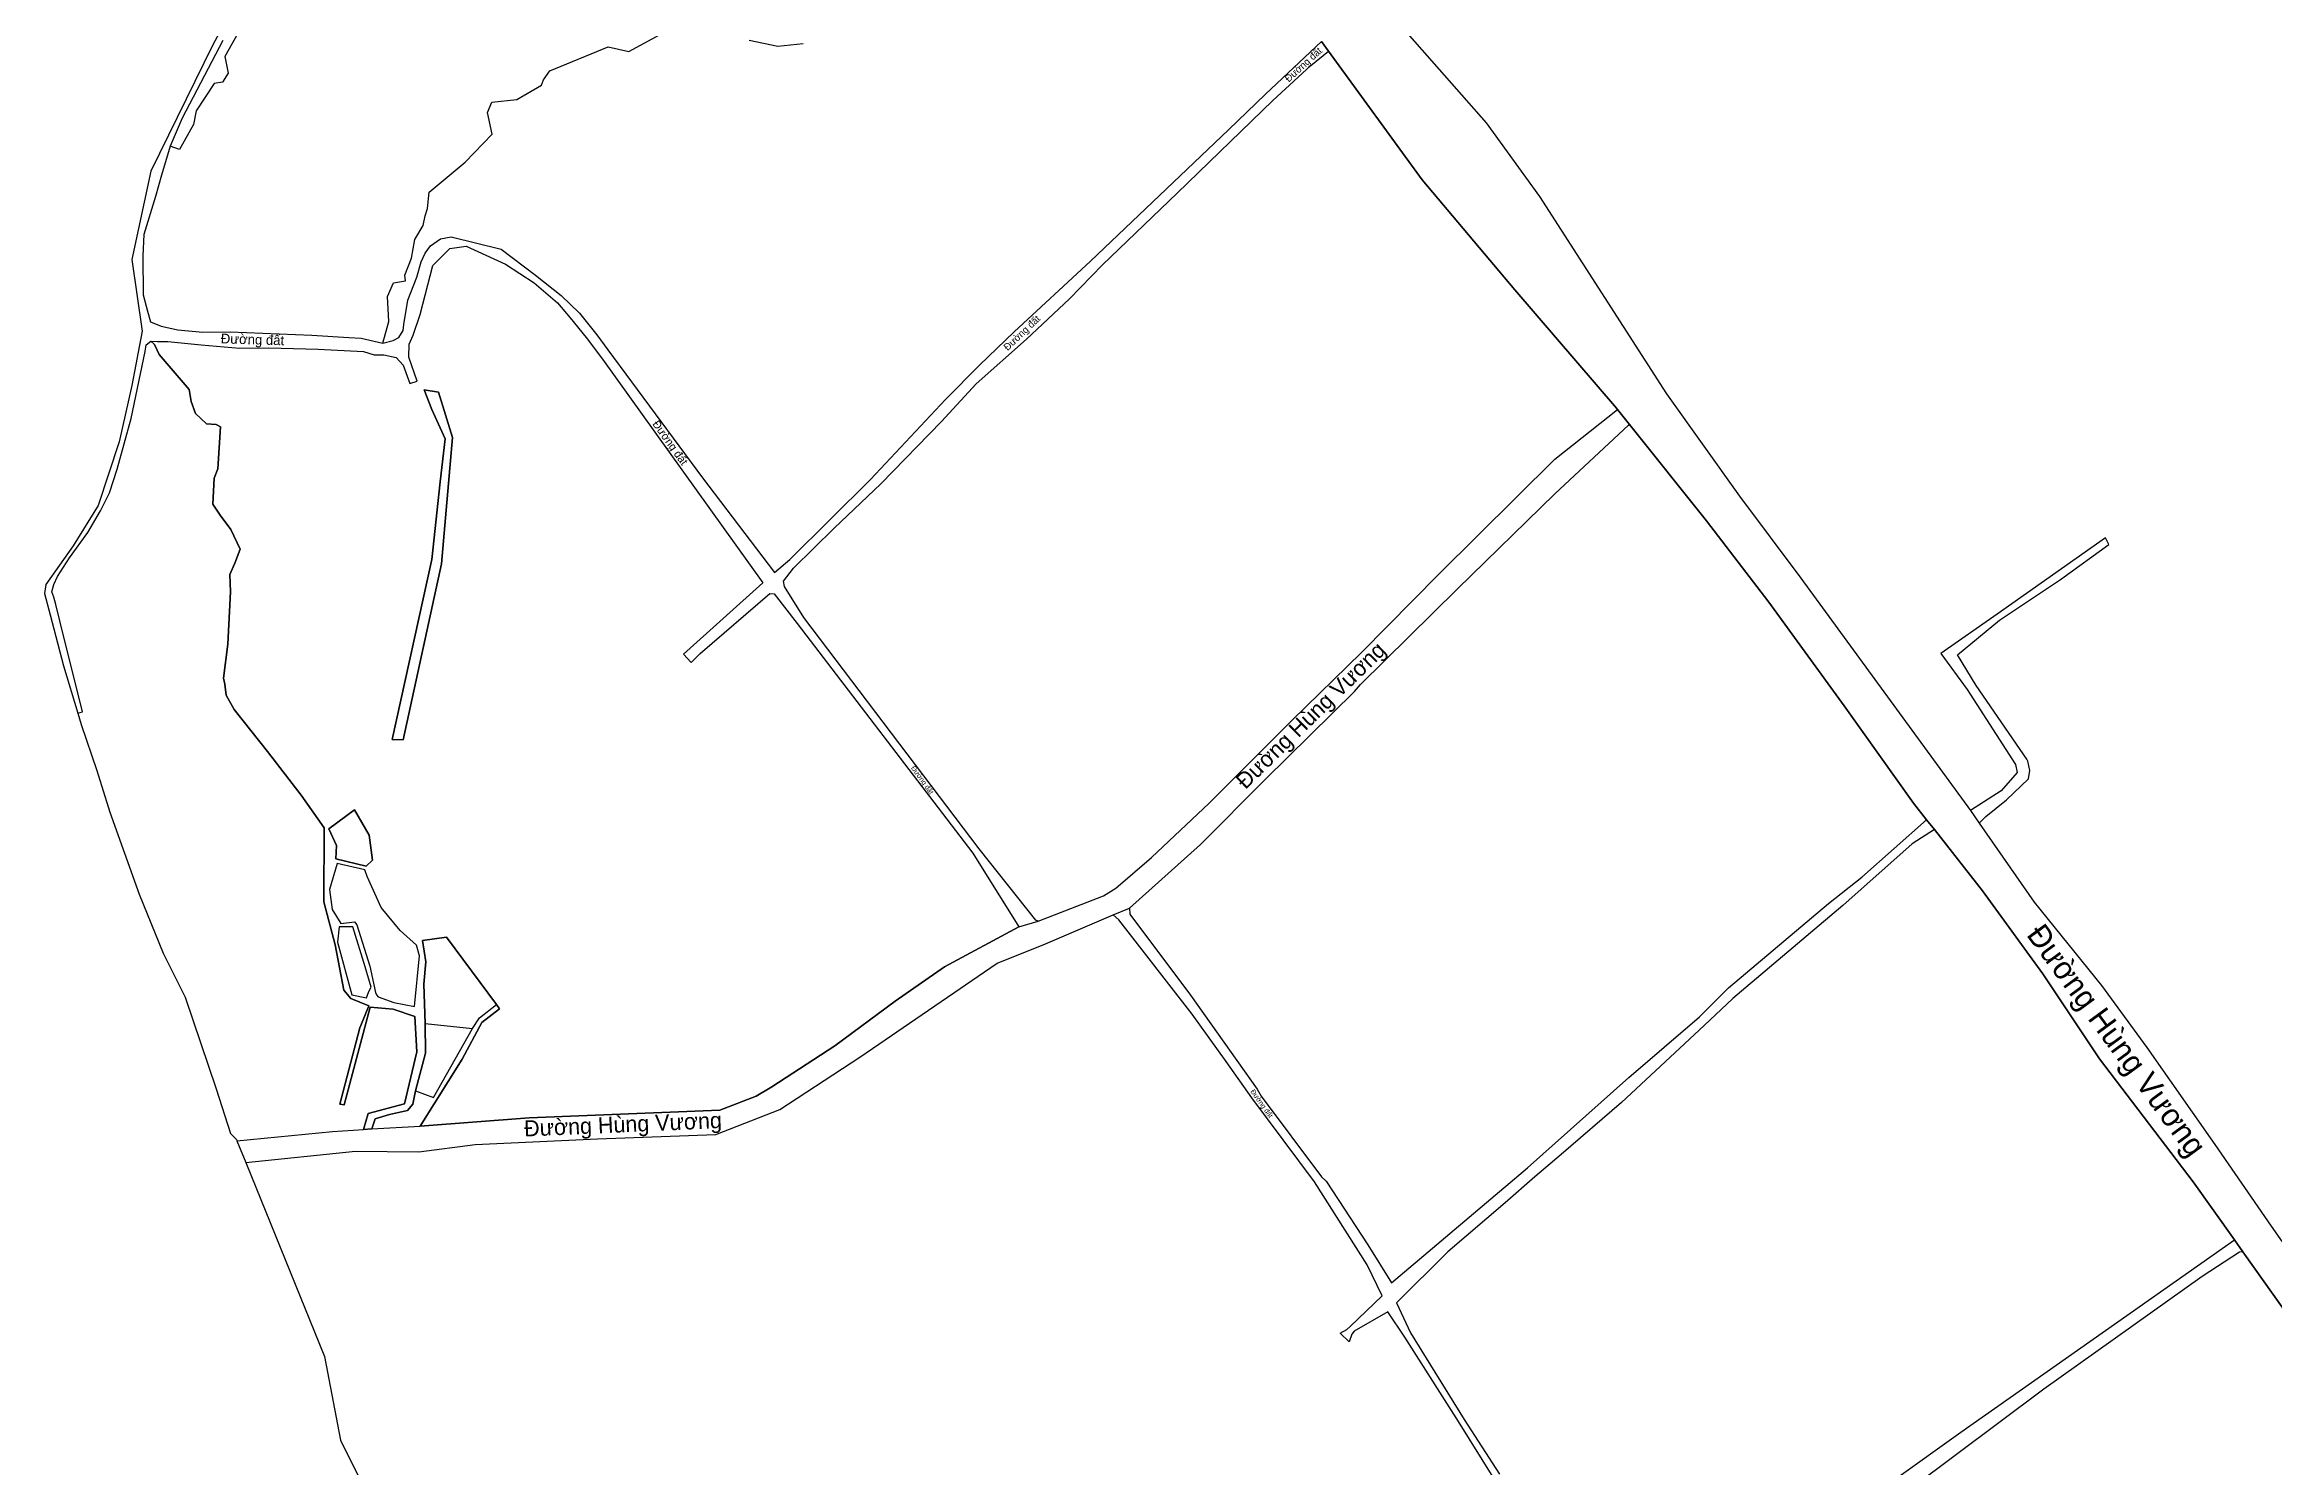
# Model space of a CAD drawing. Extents: x 548434 to 553028, y 1835329 to 1842282.
# Drawn here: x 548434 to 549302, y 1841110 to 1841664 of the extents above; entities that cross this region are included whole.
import ezdxf

# ---------------------------------------------------------------- set-up
doc = ezdxf.new("R2010")
doc.units = 0
for name, color, linetype in [('Level 30', 7, 'Continuous'), ('Level 31', 7, 'Continuous'), ('Level 5', 7, 'Continuous')]:
    doc.layers.add(name, color=color, linetype=linetype)

msp = doc.modelspace()

# ---------------------------------------------------------------- linework, layer by layer
at = {"layer": 'Level 30'}
for p, q in [((548931.4389, 1841664.8667), (548934.1616, 1841661.127)), ((549046.7111, 1841521.5357), (549051.4123, 1841515.6521)), ((549167.1353, 1841361.6834), (549170.1582, 1841357.8449)), ((549184.2718, 1841365.2475), (549187.6704, 1841360.3578)), ((548850.36, 1841324.58), (548856.61, 1841327.19)), ((548813.6, 1841319.88), (548821.11, 1841322.13)), ((548582.32, 1841282.25), (548600.82, 1841280.38)), ((548558.2801, 1841240.9904), (548561.57, 1841241.19)), ((548561.57, 1841241.19), (548580.43, 1841242.34)), ((548509.02, 1841236.51), (548512.4329, 1841228.1203)), ((549287.0119, 1841197.9668), (549290.2562, 1841193.3895))]:
    msp.add_line(p, q, dxfattribs=at)
for points in [[(548928.9079, 1841956.7056), (548908.43, 1841916.84), (548896.91, 1841859.88), (548911.19, 1841820), (548915.34, 1841786.81), (548920.33, 1841787.95), (548922.59, 1841778.01), (548921.48, 1841719.64), (548939.51, 1841695.81), (548965.71, 1841667.06), (548995.62, 1841633.22), (549016.37, 1841604.45), (549065.87, 1841527.65), (549094.23, 1841487.71), (549118.19, 1841455.78), (549184.2718, 1841365.2475)], [(548511.79, 1841686.29), (548499.52, 1841663.25), (548475.52, 1841614.29), (548468.02, 1841579.93), (548472.12, 1841552.06), (548468.03, 1841530.89), (548463.11, 1841508.85), (548454.97, 1841484.06), (548445.24, 1841468.36), (548434.6, 1841453.32), (548434.09, 1841449.81), (548436.32, 1841441.46), (548441.42, 1841421.64), (548447.0001, 1841403.1149)], [(548503.57, 1841665.18), (548487.7, 1841634.95), (548482.98, 1841624.13), (548479.64, 1841612.81), (548477.32, 1841604.44), (548472.79, 1841589.7), (548472.3, 1841581.32), (548472.49, 1841566.21), (548474.15, 1841559.73), (548475.33, 1841555.62), (548479.44, 1841553.99), (548485.99, 1841552.56), (548495.67, 1841551.62), (548506.34, 1841551.7), (548538.22, 1841550.49), (548552.61, 1841549.55), (548557.46, 1841549.28), (548565.9, 1841547.33), (548569.92, 1841548.4), (548572.07, 1841549.55), (548573.74, 1841552.31), (548574.05, 1841554.59), (548575.63, 1841564.04), (548579.04, 1841573.08), (548580.81, 1841579), (548582.31, 1841582.45), (548584.45, 1841585.24), (548588.25, 1841587.92), (548592.47, 1841588.79), (548611.98, 1841584), (548625.26, 1841573.88), (548635.34, 1841565.9), (548642.42, 1841559.01), (548649.21, 1841550.55), (548653.44, 1841544.68), (548690.36, 1841494.88), (548718.4, 1841458.04), (548724.41, 1841463.05), (548755.73, 1841494.17), (548784.94, 1841525.38), (548798.26, 1841538.75), (548811.81, 1841551.71), (548841.43, 1841579.23), (548895.29, 1841630.46), (548909.68, 1841644.34), (548931.4389, 1841664.8667)], [(549373.5, 1841076.01), (549335.81, 1841128.05), (549306.26, 1841170.81), (549290.2562, 1841193.3895), (549287.0119, 1841197.9668), (549270.97, 1841220.6), (549234.48, 1841268.48), (549234.5, 1841268.49), (549212.36, 1841301.58), (549188.96, 1841333.97), (549170.1582, 1841357.8449), (549167.1353, 1841361.6834), (549162.09, 1841368.09), (549135.01, 1841405.98), (549105.64, 1841446.41), (549081.37, 1841478.16), (549051.4123, 1841515.6521), (549046.7111, 1841521.5357), (549046.38, 1841521.95), (549006.75, 1841568.1), (548970.73, 1841610.9), (548934.1616, 1841661.127), (548931.4389, 1841664.8667)], [(548821.11, 1841322.13), (548820.14, 1841322.57), (548798.15, 1841350.36), (548729.8, 1841440.47), (548722.26, 1841452.49), (548721.96, 1841454.56), (548725.86, 1841459.69), (548741.67, 1841475.27), (548759.8, 1841492.47), (548783.5, 1841516.86), (548796.98, 1841531.49), (548816.58, 1841548.82), (548833.27, 1841564.56), (548846.16, 1841577.78), (548875.3, 1841605.8), (548912.56, 1841641.89), (548927.35, 1841655.48), (548934.1616, 1841661.127)], [(548934.1616, 1841661.127), (548970.73, 1841610.9), (549006.75, 1841568.1), (549046.38, 1841521.95), (549046.7111, 1841521.5357)], [(548501.58, 1841498.4), (548502.57, 1841514.77), (548500.89, 1841515.68), (548497.17, 1841515.86), (548492.84, 1841519.92), (548491.23, 1841524.61), (548490.38, 1841529.33), (548478.76, 1841542.87), (548476.92, 1841546.84), (548475.49, 1841548.05), (548475.5006, 1841548.0577), (548478.04, 1841548.02), (548482.08, 1841547.96), (548495.13, 1841546.69), (548510.02, 1841545.33), (548521.47, 1841545.53), (548540.6, 1841545.05), (548558.31, 1841544.08), (548562.53, 1841542.73), (548566.21, 1841542.76), (548571.06, 1841541.7), (548573.72, 1841538.73), (548576.33, 1841531.67), (548579.24, 1841532.58), (548575.99, 1841541.82), (548576.12, 1841546.91), (548577.67, 1841550.46), (548580.39, 1841558.47), (548585.37, 1841577.54), (548591.88, 1841584.16), (548598.33, 1841585.06), (548613.62, 1841578.1), (548624.74, 1841570.82), (548633.89, 1841563.02), (548638.76, 1841557.14), (548645.02, 1841549.47), (548651.37, 1841541.06), (548713.8, 1841453.94), (548682.9, 1841426.2), (548686, 1841422.93), (548689.48, 1841426.44), (548716.6, 1841449.79), (548718.27, 1841449.73), (548727.25, 1841438.08), (548795.59, 1841348.6), (548813.6, 1841319.88), (548784.56, 1841304.42), (548765.34, 1841291.04), (548741.92, 1841273.54), (548717.4, 1841257.63), (548711.28, 1841253.92), (548697.11, 1841248.56), (548622.86, 1841245.55)], [(548475.49, 1841548.05), (548475.5006, 1841548.0577), (548482.08, 1841547.96), (548495.13, 1841546.69), (548510.02, 1841545.33), (548521.47, 1841545.53), (548540.6, 1841545.05), (548558.31, 1841544.08), (548562.53, 1841542.73), (548566.21, 1841542.76), (548571.06, 1841541.7), (548573.72, 1841538.73), (548576.33, 1841531.67), (548579.24, 1841532.58), (548575.99, 1841541.82), (548576.12, 1841546.91), (548577.67, 1841550.46), (548580.39, 1841558.47), (548585.37, 1841577.54), (548591.88, 1841584.16), (548598.33, 1841585.06), (548613.62, 1841578.1), (548624.74, 1841570.82), (548633.89, 1841563.02), (548638.76, 1841557.14), (548645.02, 1841549.47), (548651.37, 1841541.06), (548713.8, 1841453.94), (548682.9, 1841426.2), (548686, 1841422.93), (548689.48, 1841426.44), (548716.6, 1841449.79), (548718.27, 1841449.73), (548727.25, 1841438.08), (548795.59, 1841348.6), (548813.6, 1841319.88)], [(548447.0001, 1841403.1149), (548448.89, 1841403.75), (548439.97, 1841439.15), (548438.5, 1841445.53), (548437.64, 1841448.43), (548436.98, 1841450.51), (548437.72, 1841453.31), (548439.11, 1841456.36), (548443.86, 1841463.71), (548450.89, 1841473.58), (548455.85, 1841482.03), (548459.37, 1841488.98), (548462.42, 1841498.2), (548467.84, 1841517.94), (548473.21, 1841544.05), (548473.66, 1841546.72), (548475.49, 1841548.05)], [(548475.49, 1841548.05), (548476.92, 1841546.84), (548478.76, 1841542.87), (548490.38, 1841529.33), (548491.23, 1841524.61), (548492.84, 1841519.92), (548497.17, 1841515.86), (548500.89, 1841515.68), (548502.57, 1841514.77), (548501.58, 1841498.4), (548500.1, 1841494.74), (548499.69, 1841484.64), (548502.53, 1841480.28), (548506.62, 1841474.75), (548510.22, 1841467.07), (548508.15, 1841461.67), (548506.21, 1841457.19), (548506.51, 1841450.47), (548505.42, 1841430.03), (548503.77, 1841416.75), (548504.36, 1841414.45), (548504.8, 1841410.14), (548507.98, 1841404.66), (548520.88, 1841388.26), (548534.09, 1841371.2), (548542.98, 1841358.46), (548542.82, 1841329.69), (548547.28, 1841312.96), (548550.6, 1841295.32), (548553.44, 1841291.99), (548560.35, 1841289.12), (548557.29, 1841281.47), (548556.89, 1841280.63), (548549.03, 1841250.82), (548550.8, 1841250.59), (548560.882, 1841288.611), (548569.81, 1841287.87), (548578.37, 1841285.07), (548579.13, 1841271.25), (548574.31, 1841250.97), (548560.12, 1841247.2), (548558.2801, 1841240.9904)], [(548592.98, 1841510.53), (548588.67, 1841461.34), (548573.7199, 1841392.7397), (548569.53, 1841392.91), (548584.88, 1841462.98), (548588.17, 1841493.33), (548590.09, 1841510.04), (548584.98, 1841521.45), (548581.92, 1841529.14), (548587.5, 1841528.23), (548592.98, 1841510.53)], [(548821.11, 1841322.13), (548846.55, 1841332.08), (548851.37, 1841334.99), (548865.22, 1841346.95), (548887.74, 1841368.12), (548919.87, 1841400.37), (548947, 1841426.87), (548977.16, 1841457.38), (549022.37, 1841502.1), (549046.7111, 1841521.5357)], [(548856.61, 1841327.19), (548884.31, 1841351.97), (548909.64, 1841377.47), (548944.35, 1841411.58), (548946.67, 1841414.35), (548984.33, 1841451.55), (549022.38, 1841488.67), (549051.02, 1841515.43), (549051.4123, 1841515.6521)], [(549051.4123, 1841515.6521), (549081.37, 1841478.16), (549105.64, 1841446.41), (549135.01, 1841405.98), (549162.09, 1841368.09), (549167.1353, 1841361.6834)], [(548622.86, 1841245.55), (548580.43, 1841242.34), (548596.76, 1841268.37), (548604.37, 1841282.66), (548611.34, 1841288.02), (548610.08, 1841289.7), (548590.65, 1841315.89), (548581.25, 1841314.59), (548582.56, 1841306.24), (548581.79, 1841297.57), (548582.32, 1841282.25), (548582.48, 1841270.71), (548578.61, 1841256.02), (548577.54, 1841250.85), (548575.46, 1841248.4), (548568.42, 1841246.89), (548562.88, 1841245.13), (548561.57, 1841241.19), (548558.2801, 1841240.9904), (548560.12, 1841247.2), (548574.31, 1841250.97), (548579.13, 1841271.25), (548578.37, 1841285.07), (548569.81, 1841287.87), (548560.882, 1841288.611), (548550.8, 1841250.59), (548549.03, 1841250.82), (548556.89, 1841280.63), (548557.29, 1841281.47), (548560.35, 1841289.12), (548553.44, 1841291.99), (548550.6, 1841295.32), (548547.28, 1841312.96), (548542.82, 1841329.69), (548542.98, 1841358.46), (548534.09, 1841371.2), (548520.88, 1841388.26), (548507.98, 1841404.66), (548504.8, 1841410.14), (548504.36, 1841414.45), (548503.77, 1841416.75), (548505.42, 1841430.03), (548506.51, 1841450.47), (548506.21, 1841457.19), (548508.15, 1841461.67), (548510.22, 1841467.07), (548506.62, 1841474.75), (548502.53, 1841480.28), (548499.69, 1841484.64), (548500.1, 1841494.74), (548501.58, 1841498.4)], [(549187.6704, 1841360.3578), (549190.21, 1841362.98), (549198.24, 1841369.4), (549206.8, 1841377.57), (549207.38, 1841380.86), (549206.57, 1841384.53), (549206.17, 1841385.24), (549186.49, 1841414.01), (549179.18, 1841425.84), (549195.54, 1841439.36), (549219.34, 1841455.19), (549238.08, 1841468.86), (549236.8, 1841471.52), (549194.64, 1841441.74), (549172.68, 1841426.44), (549182.99, 1841412.44), (549201.73, 1841383.2), (549202.44, 1841380.04), (549196.24, 1841372.9), (549184.2718, 1841365.2475)], [(548447.0001, 1841403.1149), (548448.33, 1841398.7), (548454.5, 1841380.83), (548459.57, 1841364.65), (548470.94, 1841332.65), (548480.29, 1841309.68), (548488.86, 1841292.55), (548500.97, 1841256.88), (548506.53, 1841239.48), (548508.78, 1841237.1), (548509.02, 1841236.51)], [(548561.81, 1841345.94), (548559.37, 1841343.53), (548547.58, 1841346.4), (548547.78, 1841351.57), (548544.75, 1841358.08), (548554.87, 1841365.52), (548560.56, 1841355.68), (548561.81, 1841345.94)], [(548856.61, 1841327.19), (548856.77, 1841324.88), (548880.44, 1841293.35), (548906.42, 1841256.66), (548907.95, 1841253.94), (548931.52, 1841222.5), (548933.21, 1841220.82), (548949.48, 1841196.06), (548958.7, 1841181.28), (549011.65, 1841226.06), (549051.22, 1841261.29), (549078.72, 1841284.83), (549089.99, 1841296.21), (549128.9, 1841328.97), (549141.95, 1841339.31), (549167.1353, 1841361.6834)], [(549187.6704, 1841360.3578), (549209.07, 1841329.57), (549235.24, 1841297.09), (549252.95, 1841272.88), (549279.39, 1841235.2), (549301.38, 1841203.26), (549317.57, 1841180.2), (549346.39, 1841145.19), (549360.8, 1841121.36), (549398.77, 1841067.96), (549434.55, 1841016.72), (549487.98, 1840943.83), (549493.26, 1840936.78), (549497.13, 1840931.39), (549508.39, 1840916.08), (549558.64, 1840850.08), (549590.49, 1840810), (549641.64, 1840748.24), (549643.73, 1840750), (549646.96, 1840746.18), (549644.94, 1840744.38), (549669.5053, 1840714.8762)], [(549170.1582, 1841357.8449), (549161.52, 1841352.28), (549134.46, 1841328.21), (549091.65, 1841292.07), (549080.48, 1841281.52), (549048.25, 1841251.56), (549024.81, 1841231.25), (549014.55, 1841222.48), (549003.04, 1841212.41), (548980.64, 1841193.29), (548960.67, 1841173.4), (548966.16, 1841161.75), (548973.89, 1841149.13), (548987.09, 1841127.99), (549000.81, 1841106.74)], [(549170.1582, 1841357.8449), (549188.96, 1841333.97), (549212.36, 1841301.58), (549234.5, 1841268.49), (549234.48, 1841268.48), (549270.97, 1841220.6), (549287.0119, 1841197.9668)], [(548580.12, 1841308.67), (548578.95, 1841312.86), (548572.58, 1841318.52), (548565.15, 1841327.5), (548559.78, 1841339.57), (548558.83, 1841342.12), (548547.99, 1841344.57), (548545.12, 1841334.42), (548546.07, 1841326.69), (548549.47, 1841321.28), (548554.78, 1841321.92), (548555.71, 1841320.67), (548560.83, 1841304.61), (548562.98, 1841294.39), (548563.36, 1841293.51), (548563.97, 1841292.71), (548570.17, 1841290.43), (548578.19, 1841288.87), (548580.12, 1841308.67)], [(548512.4329, 1841228.1203), (548555.24, 1841232.57), (548579.85, 1841232.26), (548601.82, 1841235.12), (548649.45, 1841237.34), (548695.51, 1841239.04), (548720.42, 1841248.75), (548751.64, 1841269.16), (548805.07, 1841305.84), (548822.99, 1841312.9), (548850.36, 1841324.58)], [(548998.33, 1841105.6), (548984.88, 1841127.28), (548963.86, 1841160.07), (548957.23, 1841169.89), (548944.14, 1841162.39), (548943.21, 1841161.31), (548942.27, 1841158.31), (548938.78, 1841161.65), (548941.28, 1841163.07), (548942.63, 1841164.24), (548955.05, 1841176.18), (548949.26, 1841188.28), (548928.69, 1841220.56), (548904.34, 1841253.29), (548894.35, 1841267.47), (548881.06, 1841285.94), (548852.53, 1841322.68), (548850.36, 1841324.58)], [(548561.28, 1841296.48), (548558.99, 1841304.41), (548554.16, 1841320), (548548.8, 1841319.9), (548548.18, 1841313.91), (548553.77, 1841293.41), (548559.54, 1841292.26), (548560.37, 1841294.75), (548561.28, 1841296.48)], [(548580.43, 1841242.34), (548622.86, 1841245.55), (548697.11, 1841248.56), (548711.28, 1841253.92), (548717.4, 1841257.63), (548741.92, 1841273.54), (548765.34, 1841291.04), (548784.56, 1841304.42), (548813.6, 1841319.88)], [(548582.32, 1841282.25), (548581.79, 1841297.57), (548582.56, 1841306.24), (548581.25, 1841314.59), (548590.65, 1841315.89), (548610.08, 1841289.7)], [(548610.08, 1841289.7), (548611.34, 1841288.02), (548604.37, 1841282.66), (548596.76, 1841268.37), (548580.43, 1841242.34)], [(548600.82, 1841280.38), (548603.527, 1841284.551), (548610.08, 1841289.7)], [(548578.61, 1841256.02), (548582.48, 1841270.71), (548582.32, 1841282.25)], [(548578.61, 1841256.02), (548585.6, 1841253.41), (548600.82, 1841280.38)], [(548561.57, 1841241.19), (548562.88, 1841245.13), (548568.42, 1841246.89), (548575.46, 1841248.4), (548577.54, 1841250.85), (548578.61, 1841256.02)], [(548509.02, 1841236.51), (548546.24, 1841240.26), (548558.2801, 1841240.9904)], [(548512.4329, 1841228.1203), (548543.15, 1841152.61), (548549.38, 1841119.97), (548597.63, 1841022.74)], [(549154.54, 1841104.46), (549180.43, 1841123.11), (549287.0119, 1841197.9668)], [(549290.2562, 1841193.3895), (549288.98, 1841193.23), (549274.45, 1841183.71), (549212.77, 1841139.83), (549161.2, 1841101.22)], [(549290.2562, 1841193.3895), (549306.26, 1841170.81), (549335.81, 1841128.05), (549373.5, 1841076.01), (549402.9103, 1841036.0562)]]:
    msp.add_lwpolyline(points, dxfattribs=at)
for points in [[(548592.98, 1841510.53), (548587.5, 1841528.23), (548581.92, 1841529.14), (548584.98, 1841521.45), (548590.09, 1841510.04), (548588.17, 1841493.33), (548584.88, 1841462.98), (548569.53, 1841392.91), (548573.7199, 1841392.7397), (548588.67, 1841461.34)], [(549196.24, 1841372.9), (549184.2718, 1841365.2475), (549187.6704, 1841360.3578), (549190.21, 1841362.98), (549198.24, 1841369.4), (549206.8, 1841377.57), (549207.38, 1841380.86), (549206.57, 1841384.53), (549206.17, 1841385.24), (549186.49, 1841414.01), (549179.18, 1841425.84), (549195.54, 1841439.36), (549219.34, 1841455.19), (549238.08, 1841468.86), (549236.8, 1841471.52), (549194.64, 1841441.74), (549172.68, 1841426.44), (549182.99, 1841412.44), (549201.73, 1841383.2), (549202.44, 1841380.04)], [(548561.81, 1841345.94), (548560.56, 1841355.68), (548554.87, 1841365.52), (548544.75, 1841358.08), (548547.78, 1841351.57), (548547.58, 1841346.4), (548559.37, 1841343.53)], [(548578.19, 1841288.87), (548580.12, 1841308.67), (548578.95, 1841312.86), (548572.58, 1841318.52), (548565.15, 1841327.5), (548559.78, 1841339.57), (548558.83, 1841342.12), (548547.99, 1841344.57), (548545.12, 1841334.42), (548546.07, 1841326.69), (548549.47, 1841321.28), (548554.78, 1841321.92), (548555.71, 1841320.67), (548560.83, 1841304.61), (548562.98, 1841294.39), (548563.36, 1841293.51), (548563.97, 1841292.71), (548570.17, 1841290.43)], [(548560.37, 1841294.75), (548561.28, 1841296.48), (548558.99, 1841304.41), (548554.16, 1841320), (548548.8, 1841319.9), (548548.18, 1841313.91), (548553.77, 1841293.41), (548559.54, 1841292.26)]]:
    msp.add_lwpolyline(points, close=True, dxfattribs=at)
at = {"layer": 'Level 31'}
for points in [[(548515.19, 1841678.32), (548504.31, 1841658.97), (548505.64, 1841652.51), (548503.45, 1841649.01), (548500.19, 1841648.46), (548493.17, 1841637.85), (548492.04, 1841632.5), (548486.69, 1841622.78), (548482.98, 1841624.13)], [(548565.9, 1841547.33), (548568.24, 1841555.79), (548567.71, 1841565.54), (548569.97, 1841570.84), (548574.61, 1841571.66), (548574.38, 1841573.77), (548577.04, 1841580.48), (548578.36, 1841587.71), (548581.55, 1841593.21), (548582.34, 1841596.9), (548583.19, 1841599.77), (548583.83, 1841606.2), (548597.87, 1841617.87), (548608.46, 1841628.73), (548606.63, 1841637.14), (548608.29, 1841641.2), (548618.03, 1841642.28), (548627.6, 1841647.8), (548628.46, 1841649.86), (548630.95, 1841653.43), (548653.66, 1841662.83), (548661.65, 1841660.92), (548675.26, 1841668.29)], [(548708.58, 1841665.36), (548719.64, 1841663.09), (548729.59, 1841664.07)], [(548482.98, 1841624.13), (548479.64, 1841612.81), (548477.32, 1841604.44), (548472.79, 1841589.7), (548472.3, 1841581.32), (548472.49, 1841566.21), (548474.15, 1841559.73), (548475.33, 1841555.62), (548479.44, 1841553.99), (548485.99, 1841552.56), (548495.67, 1841551.62), (548506.34, 1841551.7), (548538.22, 1841550.49), (548552.61, 1841549.55), (548557.46, 1841549.28), (548565.9, 1841547.33)]]:
    msp.add_lwpolyline(points, dxfattribs=at)

# ---------------------------------------------------------------- texts
at = {"layer": 'Level 5'}
for s, height, rotation, p in [('Đường đất', 2.76386, 42.0127444, (548918.679, 1841648.848)), ('Đường đất', 3.82471, 358.2647111, (548502.681, 1841547.248)), ('Đường đất', 2.76386, 43.4743278, (548809.21, 1841544.213)), ('Đường đất', 3.11682, 305.5613806, (548670.667, 1841515.814)), ('Đường Hùng Vương', 6.258288, 44.3214056, (548901.845, 1841373.224)), ('Đường đất', 1.92642, 305.5613806, (548771.46, 1841381.801)), ('Đường Hùng Vương', 8.78034, 306.2151778, (549205.766, 1841316.817)), ('Đường đất', 1.92642, 305.5613806, (548903.673, 1841255.765)), ('Đường Hùng Vương', 6.258288, 2.4666222, (548621, 1841238.238))]:
    msp.add_text(s, height=height, rotation=rotation, dxfattribs=at).set_placement(p)

doc.saveas('drawing.dxf')
